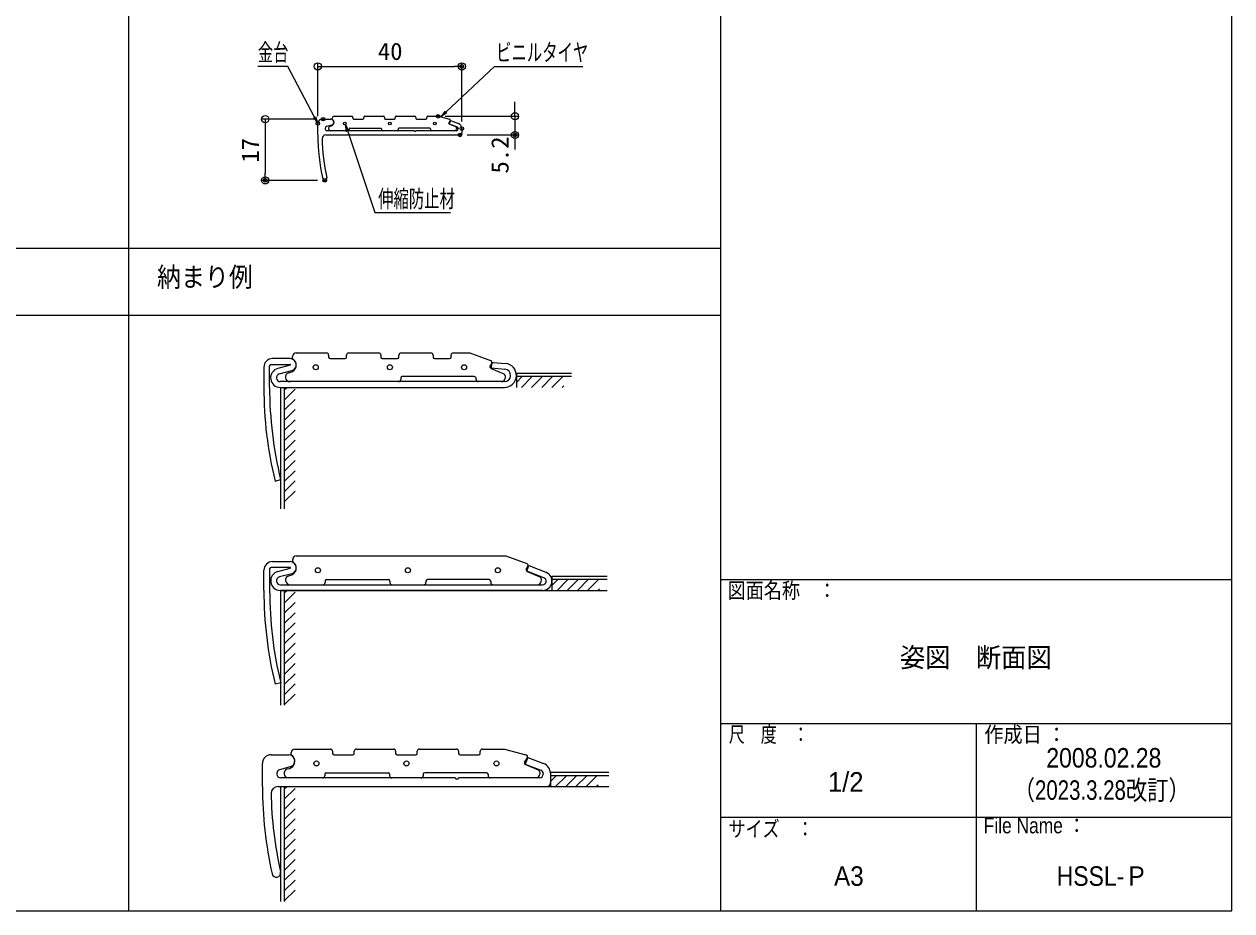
# Model space of a CAD drawing. Units: millimetres, scale not verified. Extents: x -400 to 400, y -277 to 277.
# Drawn here: x 64.6 to 400, y -277 to -30.7 of the extents above; entities that cross this region are included whole.
import ezdxf
from ezdxf.enums import TextEntityAlignment as Align

# ---------------------------------------------------------------- set-up
doc = ezdxf.new("R2010")
doc.units = ezdxf.units.MM
doc.header["$LTSCALE"] = 2
doc.header["$PDMODE"] = 32
doc.header["$PDSIZE"] = 1
for name, color, linetype, lineweight in [('0-0_zumenwaku', 6, 'Continuous', 9), ('0-2_0', 1, 'Continuous', 9), ('0-5_CSLAYER1', 3, 'Continuous', 9), ('0-7_3', 2, 'Continuous', 9), ('0-C_6文字', 2, 'Continuous', 9)]:
    doc.layers.add(name, color=color, linetype=linetype, lineweight=lineweight)
doc.layers.add('0-1_moji', color=2, linetype='Continuous')
doc.layers.add('0-3_Defpoints', color=7, linetype='Continuous')
doc.styles.add('ＭＳ ゴシック', font='')
doc.styles.add('ＭＳ Ｐゴシック', font='')
doc.styles.get('ＭＳ ゴシック').set_extended_font_data('MS Gothic')
doc.styles.get('ＭＳ Ｐゴシック').set_extended_font_data('MS PGothic')

# ---------------------------------------------------------------- blocks, each defined once
blk = doc.blocks.new('_Origin')
at = {"layer": '0-2_0'}
blk.add_line((0, 0), (-2, 0), dxfattribs=at)
blk.add_circle((0, 0), 1, dxfattribs=at)
blk = doc.blocks.new('BLKF0001')
at = {"layer": '0-5_CSLAYER1'}
for p, q in [((325.535, 136.327), (326.225, 137.018)), ((325.535, 133.499), (328.535, 136.499)), ((325.535, 130.67), (328.535, 133.67)), ((325.535, 127.842), (328.535, 130.842)), ((325.535, 125.013), (328.535, 128.013)), ((325.535, 122.185), (328.535, 125.185)), ((325.535, 119.357), (328.535, 122.357)), ((325.535, 116.528), (328.535, 119.528)), ((325.535, 113.7), (328.535, 116.7)), ((325.535, 110.871), (328.535, 113.871)), ((325.535, 108.043), (328.535, 111.043)), ((325.535, 105.214), (328.535, 108.214))]:
    blk.add_line(p, q, dxfattribs=at)
blk = doc.blocks.new('BLKF0000')
at = {"layer": '0-5_CSLAYER1'}
for p, q in [((399.863, 138.43), (401.451, 140.018)), ((401.279, 137.018), (404.279, 140.018)), ((404.108, 137.018), (407.108, 140.018)), ((406.936, 137.018), (409.936, 140.018)), ((409.764, 137.018), (412.764, 140.018)), ((412.593, 137.018), (413.066, 137.491))]:
    blk.add_line(p, q, dxfattribs=at)
blk = doc.blocks.new('MLeader12')
at = {"layer": '0-C_6文字', "color": 1}
blk.add_line((195.973, -42.447), (219.707, -42.447), dxfattribs=at)
at = {"layer": '0-C_6文字'}
blk.add_line((181.974, -55.337), (180.286, -56.461), dxfattribs=at)
at = {"layer": '0-C_6文字', "color": 1}
blk.add_lwpolyline([(181.746, -55.094), (195.253, -42.447), (195.973, -42.447)], dxfattribs=at)
at = {"layer": '0-C_6文字'}
blk.add_lwpolyline([(181.518, -54.851), (180.286, -56.461), (181.746, -55.094)], dxfattribs=at)
at = {"layer": '0-C_6文字', "style": 'ＭＳ ゴシック', "width": 0.65}
blk.add_text('ビニルタイヤ', height=4.809, dxfattribs=at).set_placement((195.674, -42.39), align=Align.BOTTOM_LEFT)
blk = doc.blocks.new('MLeader19')
at = {"layer": '0-C_6文字', "color": 1}
blk.add_line((137.128, -42.447), (129.481, -42.447), dxfattribs=at)
at = {"layer": '0-C_6文字'}
blk.add_line((145.541, -56.388), (146.176, -58.314), dxfattribs=at)
at = {"layer": '0-C_6文字', "color": 1}
blk.add_lwpolyline([(145.246, -56.543), (137.848, -42.447), (137.128, -42.447)], dxfattribs=at)
at = {"layer": '0-C_6文字'}
blk.add_lwpolyline([(144.951, -56.698), (146.176, -58.314), (145.246, -56.543)], dxfattribs=at)
at = {"layer": '0-C_6文字', "style": 'ＭＳ ゴシック', "width": 0.65}
blk.add_text('金台', height=4.809, dxfattribs=at).set_placement((129.481, -42.398), align=Align.BOTTOM_LEFT)
blk = doc.blocks.new('MLeader26')
at = {"layer": '0-C_6文字'}
blk.add_line((154.142, -60.615), (153.823, -58.613), dxfattribs=at)
at = {"layer": '0-C_6文字', "color": 1}
blk.add_line((162.722, -83.046), (182.969, -83.046), dxfattribs=at)
at = {"layer": '0-C_6文字'}
blk.add_lwpolyline([(154.774, -60.404), (153.823, -58.613), (154.458, -60.509)], dxfattribs=at)
at = {"layer": '0-C_6文字', "color": 1}
blk.add_lwpolyline([(154.458, -60.509), (162.002, -83.046), (162.722, -83.046)], dxfattribs=at)
at = {"layer": '0-C_6文字', "style": 'ＭＳ ゴシック', "width": 0.65}
blk.add_text('伸縮防止材', height=4.809, dxfattribs=at).set_placement((162.902, -83.072), align=Align.BOTTOM_LEFT)

msp = doc.modelspace()

# ---------------------------------------------------------------- linework, layer by layer
at = {"layer": '0-0_zumenwaku'}
for p, q in [((93.577, 276.969), (93.577, -277.031)), ((257.977, 276.969), (257.977, -277.031)), ((257.977, -93.031), (-400.023, -93.031)), ((-399.623, -111.554), (257.977, -111.554)), ((257.977, -185.031), (399.977, -185.031)), ((257.977, -225.031), (399.977, -225.031)), ((328.977, -225.031), (328.977, -277.031)), ((257.977, -251.031), (399.977, -251.031))]:
    msp.add_line(p, q, dxfattribs=at)
msp.add_lwpolyline([(-400.023, -277.031), (399.977, -277.031), (399.977, 276.969), (-400.023, 276.969)], close=True, dxfattribs=at)
at = {"layer": '0-2_0'}
for p, q in [((146.142, -56.314), (146.142, -41.447)), ((148.142, -42.447), (184.142, -42.447)), ((186.142, -57.73), (186.142, -41.447)), ((200.887, -54.314), (200.887, -52.314)), ((181.557, -56.314), (201.887, -56.314)), ((200.887, -56.314), (200.887, -61.514)), ((145.63, -57.114), (130.544, -57.114)), ((131.544, -59.114), (131.544, -72.114)), ((187.642, -61.514), (201.887, -61.514)), ((200.887, -63.514), (200.887, -65.514)), ((146.082, -74.114), (130.544, -74.114))]:
    msp.add_line(p, q, dxfattribs=at)
at = {"layer": '0-3_Defpoints'}
for p in [(186.142, -42.447), (147.63, -57.114), (179.557, -56.314), (146.142, -58.314), (186.142, -59.73), (185.642, -61.514), (200.887, -61.514), (131.544, -74.114), (148.082, -74.114)]:
    msp.add_point(p, dxfattribs=at)
at = {"layer": '0-5_CSLAYER1'}
for p, q in [((150.142, -57.114), (150.142, -56.814)), ((150.642, -56.314), (155.592, -56.314)), ((155.892, -56.614), (155.892, -56.914)), ((158.892, -56.914), (158.892, -56.614)), ((159.192, -56.314), (164.342, -56.314)), ((164.642, -56.614), (164.642, -56.914)), ((167.642, -56.914), (167.642, -56.614)), ((167.942, -56.314), (173.092, -56.314)), ((173.392, -56.614), (173.392, -56.914)), ((176.392, -56.914), (176.392, -56.614)), ((176.692, -56.314), (179.736, -56.314)), ((179.736, -56.314), (182.735, -57.117)), ((146.142, -61.514), (146.142, -58.314)), ((147.342, -57.114), (149.792, -57.114)), ((148.142, -59.669), (148.142, -59.814)), ((150.012, -58.785), (148.512, -59.186)), ((172.892, -60.314), (148.642, -60.314)), ((149.611, -59.069), (149.9, -58.992)), ((150.349, -57.319), (150.142, -57.111)), ((154.809, -59.814), (154.809, -60.014)), ((155.009, -59.614), (163.609, -59.614)), ((156.092, -57.114), (158.692, -57.114)), ((163.809, -59.814), (163.809, -60.014)), ((164.842, -57.114), (167.442, -57.114)), ((168.475, -59.814), (168.475, -60.014)), ((177.275, -59.614), (168.675, -59.614)), ((184.642, -60.314), (173.392, -60.314)), ((173.592, -57.114), (176.192, -57.114)), ((177.475, -59.814), (177.475, -60.014)), ((182.555, -58.184), (182.917, -57.557)), ((183.005, -57.482), (182.642, -58.414)), ((182.642, -58.414), (184.823, -59.265)), ((184.459, -59.236), (182.65, -58.468)), ((183.005, -57.482), (185.187, -58.333)), ((184.642, -59.512), (184.642, -59.814)), ((185.142, -59.73), (185.142, -59.814)), ((186.142, -59.73), (186.142, -61.014)), ((148.342, -61.514), (185.642, -61.514)), ((138.457, -123.634), (133.557, -123.634)), ((139.157, -123.634), (139.157, -123.034)), ((139.571, -124.044), (139.157, -123.63)), ((140.157, -122.034), (148.557, -122.034)), ((149.157, -122.634), (149.157, -123.234)), ((149.557, -123.634), (153.757, -123.634)), ((154.157, -123.234), (154.157, -122.634)), ((154.757, -122.034), (163.057, -122.034)), ((163.657, -122.634), (163.657, -123.234)), ((164.057, -123.634), (168.257, -123.634)), ((168.657, -123.234), (168.657, -122.634)), ((169.257, -122.034), (177.557, -122.034)), ((178.157, -122.634), (178.157, -123.234)), ((178.557, -123.634), (182.757, -123.634)), ((183.157, -123.234), (183.157, -122.634)), ((131.157, -126.034), (131.157, -131.634)), ((132.757, -131.634), (132.757, -125.634)), ((133.157, -125.234), (138.457, -125.234)), ((138.483, -125.431), (135.039, -126.354)), ((135.453, -127.899), (138.898, -126.976)), ((138.095, -127.546), (138.675, -127.39)), ((194.388, -125.091), (194.078, -125.461)), ((194.388, -125.039), (194.284, -126.234)), ((194.284, -126.234), (198.099, -126.568)), ((194.303, -126.399), (197.791, -127.879)), ((194.822, -124.675), (198.238, -124.974)), ((197.947, -130.034), (135.734, -130.034)), ((169.157, -129.034), (169.157, -129.434)), ((189.557, -128.634), (169.557, -128.634)), ((190.157, -129.434), (190.157, -129.234)), ((198.157, -128.431), (198.157, -129.034)), ((135.734, -131.634), (197.947, -131.634)), ((134.274, -157.634), (135.828, -157.256)), ((133.57, -180.027), (138.47, -180.027)), ((139.17, -180.027), (139.17, -179.427)), ((139.584, -180.437), (139.17, -180.022)), ((140.17, -178.427), (198.358, -178.427)), ((198.358, -178.427), (204.147, -180.534)), ((131.17, -188.027), (131.17, -182.427)), ((132.77, -182.027), (132.77, -188.027)), ((138.47, -181.627), (133.17, -181.627)), ((135.051, -182.746), (138.496, -181.823)), ((138.91, -183.369), (135.466, -184.292)), ((138.108, -183.938), (138.687, -183.783)), ((204.401, -181.483), (204.091, -181.853)), ((204.17, -182.627), (204.751, -181.136)), ((208.929, -184.483), (204.17, -182.627)), ((204.316, -182.791), (207.804, -184.271)), ((204.751, -181.136), (209.511, -182.993)), ((135.747, -186.427), (208.564, -186.427)), ((148.17, -185.427), (148.17, -185.827)), ((148.57, -185.027), (165.77, -185.027)), ((166.17, -185.427), (166.17, -185.827)), ((176.17, -185.427), (176.17, -185.827)), ((193.77, -185.027), (176.57, -185.027)), ((194.17, -185.427), (194.17, -185.827)), ((208.17, -184.824), (208.17, -185.427)), ((208.564, -188.027), (135.747, -188.027)), ((135.841, -188.027), (226.515, -188.027)), ((135.841, -213.648), (134.287, -214.027)), ((133.158, -233.687), (138.058, -233.687)), ((138.758, -233.687), (138.758, -233.087)), ((139.172, -234.097), (138.758, -233.683)), ((139.758, -232.087), (149.658, -232.087)), ((150.258, -232.687), (150.258, -233.287)), ((150.658, -233.687), (155.858, -233.687)), ((156.258, -233.287), (156.258, -232.687)), ((156.858, -232.087), (167.158, -232.087)), ((167.758, -232.687), (167.758, -233.287)), ((168.158, -233.687), (173.358, -233.687)), ((173.758, -233.287), (173.758, -232.687)), ((174.358, -232.087), (184.658, -232.087)), ((185.258, -232.687), (185.258, -233.287)), ((185.658, -233.687), (190.858, -233.687)), ((191.258, -233.287), (191.258, -232.687)), ((191.858, -232.087), (197.947, -232.087)), ((197.947, -232.087), (203.944, -233.694)), ((203.584, -235.827), (204.308, -234.573)), ((204.485, -234.423), (203.758, -236.287)), ((204.485, -234.423), (208.849, -236.126)), ((130.758, -242.487), (130.758, -236.087)), ((138.498, -237.029), (135.499, -237.832)), ((137.696, -237.598), (138.276, -237.443)), ((203.758, -236.287), (208.122, -237.989)), ((207.393, -237.932), (203.774, -236.396)), ((134.758, -238.798), (134.758, -239.087)), ((184.258, -240.087), (135.758, -240.087)), ((148.092, -239.087), (148.092, -239.487)), ((148.492, -238.687), (165.692, -238.687)), ((166.092, -239.087), (166.092, -239.487)), ((175.424, -239.087), (175.424, -239.487)), ((193.024, -238.687), (175.824, -238.687)), ((207.758, -240.087), (185.258, -240.087)), ((193.424, -239.087), (193.424, -239.487)), ((207.758, -238.484), (207.758, -239.087)), ((208.758, -238.921), (208.758, -239.087)), ((210.758, -238.921), (210.758, -241.487)), ((135.158, -242.487), (209.758, -242.487)), ((135.748, -242.487), (208.571, -242.487)), ((135.841, -242.487), (226.92, -242.487))]:
    msp.add_line(p, q, dxfattribs=at)
msp.add_lwpolyline([(183.757, -122.034), (188.345, -122.034), (194.134, -124.141)], dxfattribs=at)
for centre, radius in [((153.642, -58.314), 0.35), ((166.142, -58.314), 0.35), ((178.642, -58.314), 0.35), ((145.557, -126.034), 0.7), ((166.157, -126.034), 0.7), ((186.757, -126.034), 0.7), ((146.17, -182.427), 0.7), ((171.17, -182.427), 0.7), ((196.17, -182.427), 0.7), ((145.758, -236.087), 0.7), ((170.758, -236.087), 0.7), ((195.758, -236.087), 0.7)]:
    msp.add_circle(centre, radius, dxfattribs=at)
for centre, radius, start, end in [((150.642, -56.814), 0.5, 90, 180), ((155.592, -56.614), 0.3, 0, 90), ((156.092, -56.914), 0.2, 180, 270), ((158.692, -56.914), 0.2, 270, 0), ((159.192, -56.614), 0.3, 90, 180), ((164.342, -56.614), 0.3, 0, 90), ((164.842, -56.914), 0.2, 180, 270), ((167.442, -56.914), 0.2, 270, 0), ((167.942, -56.614), 0.3, 90, 180), ((173.092, -56.614), 0.3, 0, 90), ((173.592, -56.914), 0.2, 180, 270), ((176.192, -56.914), 0.2, 270, 0), ((176.692, -56.614), 0.3, 90, 180), ((147.342, -58.314), 1.2, 90, 180), ((148.642, -59.669), 0.5, 105, 180), ((148.642, -59.814), 0.5, 180, 270), ((149.775, -59.681), 0.633, 105, 270), ((149.792, -57.964), 0.85, 285, 90), ((149.642, -58.026), 1, 285, 45), ((154.509, -60.014), 0.3, 270, 0), ((155.009, -59.814), 0.2, 90, 180), ((163.609, -59.814), 0.2, 0, 90), ((164.109, -60.014), 0.3, 180, 270), ((168.175, -60.014), 0.3, 270, 0), ((168.675, -59.814), 0.2, 90, 180), ((173.142, -60.257), 0.256, 192.68038, 347.31962), ((177.275, -59.814), 0.2, 0, 90), ((177.775, -60.014), 0.3, 180, 270), ((182.728, -58.284), 0.2, 150, 247), ((182.657, -57.407), 0.3, 330, 75), ((184.142, -59.814), 0.5, 270, 0), ((184.342, -59.512), 0.3, 0, 67), ((184.642, -59.814), 0.5, 270, 0), ((184.642, -59.73), 0.5, 0, 68.68871), ((184.642, -59.73), 1.5, 0, 68.68871), ((201.142, -61.514), 55, 180, 192.74359), ((148.342, -62.514), 1, 90, 180), ((201.142, -61.514), 53.8, 180.93744, 192.74359), ((185.642, -61.014), 0.5, 270, 0), ((148.082, -73.514), 0.6, 192.74359, 12.74359), ((133.557, -126.034), 2.4, 90, 180), ((138.457, -125.334), 1.7, 285, 90), ((138.157, -125.459), 2, 285, 45), ((140.157, -123.034), 1, 90, 180), ((148.557, -122.634), 0.6, 0, 90), ((149.557, -123.234), 0.4, 180, 270), ((153.757, -123.234), 0.4, 270, 0), ((154.757, -122.634), 0.6, 90, 180), ((163.057, -122.634), 0.6, 0, 90), ((164.057, -123.234), 0.4, 180, 270), ((168.257, -123.234), 0.4, 270, 0), ((169.257, -122.634), 0.6, 90, 180), ((177.557, -122.634), 0.6, 0, 90), ((178.557, -123.234), 0.4, 180, 270), ((182.757, -123.234), 0.4, 270, 0), ((183.757, -122.634), 0.6, 90, 180), ((133.157, -125.634), 0.4, 90, 180), ((135.734, -128.948), 2.686, 105, 270), ((138.457, -125.334), 0.1, 285, 90), ((194.538, -125.846), 0.6, 140, 247), ((193.929, -124.705), 0.6, 320, 70), ((194.787, -125.074), 0.4, 85, 175), ((197.947, -128.298), 3.336, 270, 85), ((197.947, -128.298), 1.736, 270, 85), ((135.734, -128.948), 1.086, 105, 270), ((138.423, -128.768), 1.266, 105, 270), ((168.557, -129.434), 0.6, 270, 0), ((169.557, -129.034), 0.4, 90, 180), ((189.557, -129.234), 0.6, 0, 90), ((190.757, -129.434), 0.6, 180, 270), ((197.157, -129.034), 1, 270, 0), ((197.557, -128.431), 0.6, 0, 67), ((241.157, -131.634), 110, 180, 193.67202), ((241.157, -131.634), 108.4, 180, 193.67202), ((133.57, -182.427), 2.4, 90, 180), ((138.47, -181.727), 1.7, 285, 90), ((138.17, -181.851), 2, 285, 45), ((140.17, -179.427), 1, 90, 180), ((203.942, -181.097), 0.6, 320, 70), ((133.17, -182.027), 0.4, 90, 180), ((135.747, -185.341), 2.686, 105, 270), ((135.747, -185.341), 1.086, 105, 270), ((138.436, -185.161), 1.266, 105, 270), ((138.47, -181.727), 0.1, 285, 90), ((204.551, -182.239), 0.6, 140, 247), ((207.57, -184.824), 0.6, 0, 67), ((208.564, -185.421), 2.606, 270, 68.68871), ((147.57, -185.827), 0.6, 270, 0), ((148.57, -185.427), 0.4, 90, 180), ((165.77, -185.427), 0.4, 0, 90), ((166.77, -185.827), 0.6, 180, 270), ((175.57, -185.827), 0.6, 270, 0), ((176.57, -185.427), 0.4, 90, 180), ((193.77, -185.427), 0.4, 0, 90), ((194.77, -185.827), 0.6, 180, 270), ((207.17, -185.427), 1, 270, 0), ((208.564, -185.421), 1.006, 270, 68.68871), ((241.17, -188.027), 110, 180, 193.67202), ((241.17, -188.027), 108.4, 180, 193.67202), ((133.158, -236.087), 2.4, 90, 180), ((138.058, -235.387), 1.7, 285, 90), ((137.758, -235.511), 2, 285, 45), ((139.758, -233.087), 1, 90, 180), ((149.658, -232.687), 0.6, 0, 90), ((150.658, -233.287), 0.4, 180, 270), ((155.858, -233.287), 0.4, 270, 0), ((156.858, -232.687), 0.6, 90, 180), ((167.158, -232.687), 0.6, 0, 90), ((168.158, -233.287), 0.4, 180, 270), ((173.358, -233.287), 0.4, 270, 0), ((174.358, -232.687), 0.6, 90, 180), ((184.658, -232.687), 0.6, 0, 90), ((185.658, -233.287), 0.4, 180, 270), ((190.858, -233.287), 0.4, 270, 0), ((191.858, -232.687), 0.6, 90, 180), ((203.789, -234.273), 0.6, 330, 75), ((135.758, -238.798), 1, 105, 180), ((138.024, -238.821), 1.266, 105, 270), ((203.931, -236.027), 0.4, 150, 247), ((207.158, -238.484), 0.6, 0, 67), ((207.758, -238.921), 1, 0, 68.68871), ((207.758, -238.921), 3, 0, 68.68871), ((135.758, -239.087), 1, 180, 270), ((147.492, -239.487), 0.6, 270, 0), ((148.492, -239.087), 0.4, 90, 180), ((165.692, -239.087), 0.4, 0, 90), ((166.692, -239.487), 0.6, 180, 270), ((174.824, -239.487), 0.6, 270, 0), ((175.824, -239.087), 0.4, 90, 180), ((184.758, -239.974), 0.512, 192.68038, 347.31962), ((193.024, -239.087), 0.4, 0, 90), ((194.024, -239.487), 0.6, 180, 270), ((206.758, -239.087), 1, 270, 0), ((207.758, -239.087), 1, 270, 0), ((240.758, -242.487), 110, 180, 192.74359), ((135.158, -244.487), 2, 90, 180), ((240.758, -242.487), 107.6, 180.93744, 192.74359), ((209.758, -241.487), 1, 270, 0), ((134.638, -266.487), 1.2, 192.74359, 12.74359)]:
    msp.add_arc(centre, radius, start, end, dxfattribs=at)
at = {"layer": '0-7_3'}
for p, q in [((201.276, -127.634), (216.622, -127.634)), ((201.276, -127.634), (201.276, -131.634)), ((216.622, -128.634), (201.276, -128.634)), ((135.841, -165.402), (135.841, -131.634)), ((136.841, -131.634), (136.841, -165.402)), ((211.17, -184.027), (211.17, -188.027)), ((211.17, -184.027), (226.515, -184.027)), ((226.515, -185.027), (211.17, -185.027)), ((135.841, -219.941), (135.841, -188.027)), ((136.841, -188.027), (136.841, -219.941)), ((210.758, -238.487), (210.758, -242.487)), ((210.758, -238.487), (226.92, -238.487)), ((226.92, -239.487), (210.758, -239.487)), ((135.841, -274.401), (135.841, -242.487)), ((136.841, -242.487), (136.841, -274.401))]:
    msp.add_line(p, q, dxfattribs=at)

# ---------------------------------------------------------------- block references
at = {"layer": '0-2_0'}
for p, rotation in [((146.142, -42.447), 180), ((131.544, -57.114), 90), ((200.887, -56.314), 270), ((200.887, -61.514), 90), ((131.544, -74.114), 270)]:
    msp.add_blockref('_Origin', p, dxfattribs=dict(at, rotation=rotation))
msp.add_blockref('_Origin', (186.142, -42.447), dxfattribs=at)
at = {"layer": '0-7_3'}
for name, p in [('BLKF0000', (-198.587, -268.652)), ('BLKF0001', (-188.694, -268.652)), ('BLKF0000', (-188.694, -325.044)), ('BLKF0001', (-188.694, -325.044)), ('BLKF0000', (-189.105, -379.504)), ('BLKF0001', (-188.694, -379.504))]:
    msp.add_blockref(name, p, dxfattribs=at)
at = {"layer": '0-C_6文字'}
for name in ['MLeader19', 'MLeader12', 'MLeader26']:
    msp.add_blockref(name, (0, 0), dxfattribs=at)

# ---------------------------------------------------------------- texts
at = {"layer": '0-0_zumenwaku', "style": 'ＭＳ Ｐゴシック'}
for s, height, width, p in [('図面名称\u3000：', 4.338, 0.85, (259.939, -191.497)), ('尺\u3000度\u3000：', 4.34, 0.75, (260.283, -231.497)), ('作成日 ：', 4.338, 0.9, (331.235, -231.517)), ('サイズ\u3000：', 4.338, 0.8, (260.191, -257.725)), ('File Name ：', 4.338, 0.85, (331.075, -256.793))]:
    msp.add_text(s, height=height, dxfattribs=dict(at, width=width)).set_placement(p, align=Align.BOTTOM_LEFT)
at = {"layer": '0-1_moji', "style": 'ＭＳ Ｐゴシック'}
for s, height, width, p in [('納まり例', 5.423, 0.9, (101.481, -105.29)), ('姿図\u3000断面図', 5.423, 0.95, (307.805, -210.955)), ('2008.02.28', 5.423, 0.9, (348.447, -238.857)), ('（2023.3.28改訂）', 5.423, 0.8, (339.39, -247.819)), ('A3', 5.425, 0.95, (289.502, -271.705)), ('HSSL-Ｐ', 5.423, 0.9, (351.327, -271.705))]:
    msp.add_text(s, height=height, dxfattribs=dict(at, width=width)).set_placement(p, align=Align.BOTTOM_LEFT)
msp.add_text('1/2', height=5.423, dxfattribs=at).set_placement((287.827, -245.541), align=Align.BOTTOM_LEFT)
at = {"layer": '0-2_0', "color": 2, "style": 'ＭＳ ゴシック', "width": 1.05}
msp.add_text('40', height=4.809, dxfattribs=at).set_placement((162.808, -42.122), align=Align.BOTTOM_LEFT)
for s, p in [('17', (131.219, -69.197)), ('5.2', (200.562, -72.225))]:
    msp.add_text(s, height=4.809, rotation=90, dxfattribs=at).set_placement(p, align=Align.BOTTOM_LEFT)

doc.saveas('drawing.dxf')
